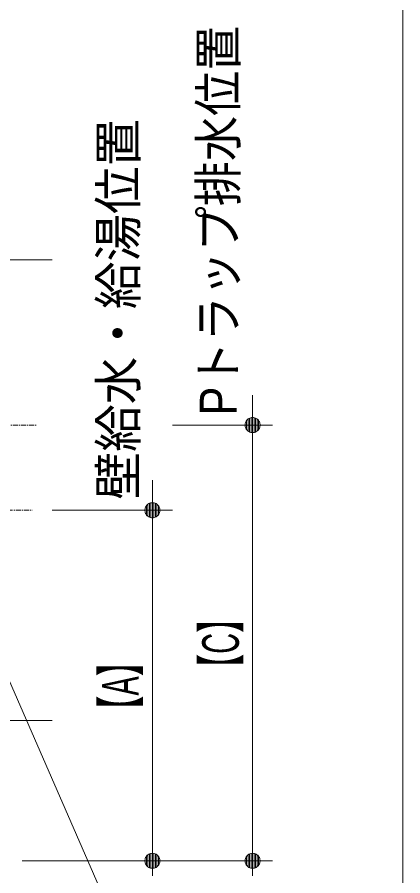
# Model space of a CAD drawing. Units: millimetres, scale not verified. Extents: x -6062 to 6062, y -3045 to 3045.
# Drawn here: x -3402 to -3018, y -2035 to -1178 of the extents above; entities that cross this region are included whole.
import ezdxf
from ezdxf.enums import TextEntityAlignment as Align

# ---------------------------------------------------------------- set-up
doc = ezdxf.new("R2010")
doc.units = ezdxf.units.MM
doc.header["$LTSCALE"] = 20
doc.linetypes.add('CHAIN1', pattern=[8, 5, -1, 1, -1])
for name, color, linetype, lineweight in [('0-0_1図面枠', 7, 'Continuous', 9), ('0-1_4給排水', 7, 'Continuous', 9), ('0-2_2寸法-3', 7, 'Continuous', 9), ('0-4_0', 7, 'Continuous', 9), ('0-5_2寸法-2', 7, 'Continuous', 9), ('0-6_5ボウル・キャビネット', 7, 'Continuous', 9)]:
    doc.layers.add(name, color=color, linetype=linetype, lineweight=lineweight)
doc.styles.add('ＭＳ Ｐゴシック', font='')
doc.styles.get('ＭＳ Ｐゴシック').set_extended_font_data('MS PGothic')

# ---------------------------------------------------------------- blocks, each defined once
blk = doc.blocks.new('_Dot')
at = {"layer": '0-4_0'}
for p, q in [((-10, 0), (-20, 0)), ((9.78, 2), (-9.78, 2)), ((7.99, 6), (-7.99, 6)), ((9.16, -3.98), (-9.16, -3.98)), ((6, -7.98), (-6, -7.98))]:
    blk.add_line(p, q, dxfattribs=at)
for points in [[(10, 0), (9.92, 1.25), (9.69, 2.49), (9.3, 3.68), (8.76, 4.82), (8.09, 5.88), (7.29, 6.85), (6.37, 7.71), (5.36, 8.44), (4.26, 9.05), (3.09, 9.51), (1.87, 9.82), (0.63, 9.98), (-0.63, 9.98), (-1.87, 9.82), (-3.09, 9.51), (-4.26, 9.05), (-5.36, 8.44), (-6.37, 7.71), (-7.29, 6.85), (-8.09, 5.88), (-8.76, 4.82), (-9.3, 3.68), (-9.69, 2.49), (-9.92, 1.25), (-10, 0), (0, 0)], [(-10, 0), (-9.92, -1.25), (-9.69, -2.49), (-9.3, -3.68), (-8.76, -4.82), (-8.09, -5.88), (-7.29, -6.85), (-6.37, -7.71), (-5.36, -8.44), (-4.26, -9.05), (-3.09, -9.51), (-1.87, -9.82), (-0.63, -9.98), (0.63, -9.98), (1.87, -9.82), (3.09, -9.51), (4.26, -9.05), (5.36, -8.44), (6.37, -7.71), (7.29, -6.85), (8.09, -5.88), (8.76, -4.82), (9.3, -3.68), (9.69, -2.49), (9.92, -1.25), (10, 0), (0, 0)]]:
    blk.add_lwpolyline(points, close=True, dxfattribs=at)
blk = doc.blocks.new('グループ-9')
at = {"layer": '0-1_4給排水', "linetype": 'CHAIN1'}
blk.add_line((-35900, -31700), (-31900, -31700), dxfattribs=at)
blk = doc.blocks.new('止水栓_側面')
at = {"layer": '0-1_4給排水', "linetype": 'CHAIN1'}
blk.add_line((-3010, 0), (1000, 0), dxfattribs=at)
at = {"layer": '0-1_4給排水'}
blk.add_lwpolyline([(-900, 1200), (-900, 600), (-1200, 600), (-1200, 1200)], dxfattribs=at)
for points in [[(-1950, 660), (-1850, 660), (-1850, 300), (-1950, 300)], [(-1330, 600), (-770, 600), (-770, 360), (-1330, 360)], [(-200, 600), (0, 600), (0, -600), (-200, -600)], [(-1250, 360), (-850, 360), (-850, 298), (-1250, 298)], [(-1450, -300), (-2010, -300), (-2010, 300), (-1450, 300)], [(-1450, 240), (-1430, 240), (-1430, -240), (-1450, -240)], [(-1430, 298), (-200, 298), (-200, -298), (-1430, -298)]]:
    blk.add_lwpolyline(points, close=True, dxfattribs=at)
blk = doc.blocks.new('グループ-20')
at = {"layer": '0-1_4給排水', "linetype": 'CHAIN1'}
for p, q in [((-34600, -27600), (-34600, -21250)), ((-34257.7, -30016.8), (-34392.3, -29383.2))]:
    blk.add_line(p, q, dxfattribs=at)
at = {"layer": '0-1_4給排水'}
blk.add_line((-34900, -23000), (-34300, -23000), dxfattribs=at)
for points in [[(-34687.1, -22261), (-37332.9, -20733.5), (-37582.9, -21166.5), (-37521.5, -21201.9), (-37556.8, -21298.9), (-37162.1, -21442.5), (-37152.2, -21415.2), (-34937.1, -22694)], [(-37153.5, -21412.2), (-37152.8, -21413.9), (-37152.3, -21414.9), (-37152.2, -21415.2), (-37156, -21406.6), (-37159.7, -21398.6), (-37164.4, -21388.4), (-37170, -21376.5), (-37176.5, -21363), (-37183.6, -21348.5), (-37191.5, -21333.1), (-37200, -21317), (-37209.3, -21300.5), (-37219.3, -21283.6), (-37230.4, -21266.6), (-37242.5, -21249.9), (-37255.9, -21233.7), (-37270.9, -21218.7), (-37287.9, -21205.3), (-37297.1, -21199.4), (-37307.1, -21194.2), (-37317.7, -21189.7), (-37328.6, -21186.2), (-37339.6, -21183.5), (-37361.6, -21180.3), (-37382.9, -21179.6), (-37403.4, -21180.5), (-37422.7, -21182.4), (-37441, -21185), (-37457.9, -21187.9), (-37473.4, -21190.9), (-37487, -21193.8), (-37498.7, -21196.4), (-37508.2, -21198.7), (-37515.3, -21200.4), (-37517.9, -21201), (-37521.5, -21201.9)], [(-34855.1, -22360.4), (-35859, -21780.7), (-35939, -21919.3), (-34935.1, -22498.9)], [(-34900, -22780.3), (-34900, -26540), (-34300, -26540), (-34300, -22780.3)]]:
    blk.add_lwpolyline(points, dxfattribs=at)
blk.add_lwpolyline([(-35080, -26540), (-34120, -26540), (-34120, -26600), (-35080, -26600)], close=True, dxfattribs=at)
at = {"layer": '0-1_4給排水', "linetype": 'CHAIN1'}
for points in [[(-34600, -27404.5), (-34600, -27204.1), (-34600, -26600)], [(-34050, -32800), (-34050, -32195.9), (-34050, -31995.5)]]:
    blk.add_lwpolyline(points, dxfattribs=at)
at = {"layer": '0-1_4給排水'}
blk.add_circle((-34600, -22600), 350, dxfattribs=at)
at = {"layer": '0-1_4給排水', "linetype": 'CHAIN1'}
for centre, start, end in [((-25072.6, -27404.5), 180, 191.98654), ((-43577.4, -31995.5), 0, 11.98654)]:
    blk.add_arc(centre, 9527.4, start, end, dxfattribs=at)
at = {"layer": '0-1_4給排水'}
blk.add_blockref('止水栓_側面', (-33000, -33400), dxfattribs=at)

msp = doc.modelspace()

# ---------------------------------------------------------------- linework, layer by layer
at = {"layer": '0-0_1図面枠'}
msp.add_line((-3017.5, 1750), (-3017.5, -2420), dxfattribs=at)
at = {"layer": '0-2_2寸法-3'}
msp.add_lwpolyline([(-3605.69, -2420), (-3157.5, -2420), (-3478.25, -1684.9)], dxfattribs=at)
at = {"layer": '0-5_2寸法-2'}
for p, q in [((-3167.5, -1569.99), (-3167.5, -1554.99)), ((-3247.5, -1585), (-3147.5, -1585)), ((-3247.5, -1585), (-3147.5, -1585)), ((-3167.5, -1585), (-3167.5, -2020)), ((-3167.5, -1600.01), (-3167.5, -2004.99)), ((-3267.5, -1654.99), (-3267.5, -1639.99)), ((-3367.5, -1670), (-3247.5, -1670)), ((-3367.5, -1670), (-3247.5, -1670)), ((-3267.5, -1670), (-3267.5, -2020)), ((-3267.5, -1685.01), (-3267.5, -2004.99)), ((-3397.5, -2020), (-3247.5, -2020)), ((-3397.5, -2020), (-3247.5, -2020)), ((-3247.5, -2020), (-3147.5, -2020)), ((-3247.5, -2020), (-3147.5, -2020))]:
    msp.add_line(p, q, dxfattribs=at)
at = {"layer": '0-6_5ボウル・キャビネット', "linetype": 'CHAIN1'}
for p, q in [((-3467.5, -1420), (-3367.5, -1420)), ((-3467.5, -1880), (-3367.5, -1880))]:
    msp.add_line(p, q, dxfattribs=at)

# ---------------------------------------------------------------- block references
at = {"layer": '0-1_4給排水', "xscale": 0.05, "yscale": 0.05}
for name in ['グループ-20', 'グループ-9']:
    msp.add_blockref(name, (-1787.5, 0), dxfattribs=at)
at = {"layer": '0-5_2寸法-2', "xscale": 0.7503418, "yscale": 0.7503418}
for p, rotation in [((-3167.5, -1585), 270), ((-3167.5, -1585), 90), ((-3267.5, -1670), 270), ((-3267.5, -1670), 90), ((-3267.5, -2020), 270), ((-3167.5, -2020), 270), ((-3267.5, -2020), 90), ((-3167.5, -2020), 90)]:
    msp.add_blockref('_Dot', p, dxfattribs=dict(at, rotation=rotation))

# ---------------------------------------------------------------- texts
at = {"layer": '0-5_2寸法-2', "style": 'ＭＳ Ｐゴシック'}
for s, height, width, p in [('Pトラップ排水位置', 36.69, 0.9, (-3172.48, -1575.42)), ('壁給水・給湯位置', 36.66, 0.95, (-3272.38, -1659.36)), ('【C】', 36.69, 0.6, (-3170.13, -1843.33)), ('【A】', 36.69, 0.6, (-3270.13, -1885.05))]:
    msp.add_text(s, height=height, rotation=90, dxfattribs=dict(at, width=width)).set_placement(p, align=Align.BOTTOM_LEFT)

doc.saveas('drawing.dxf')
